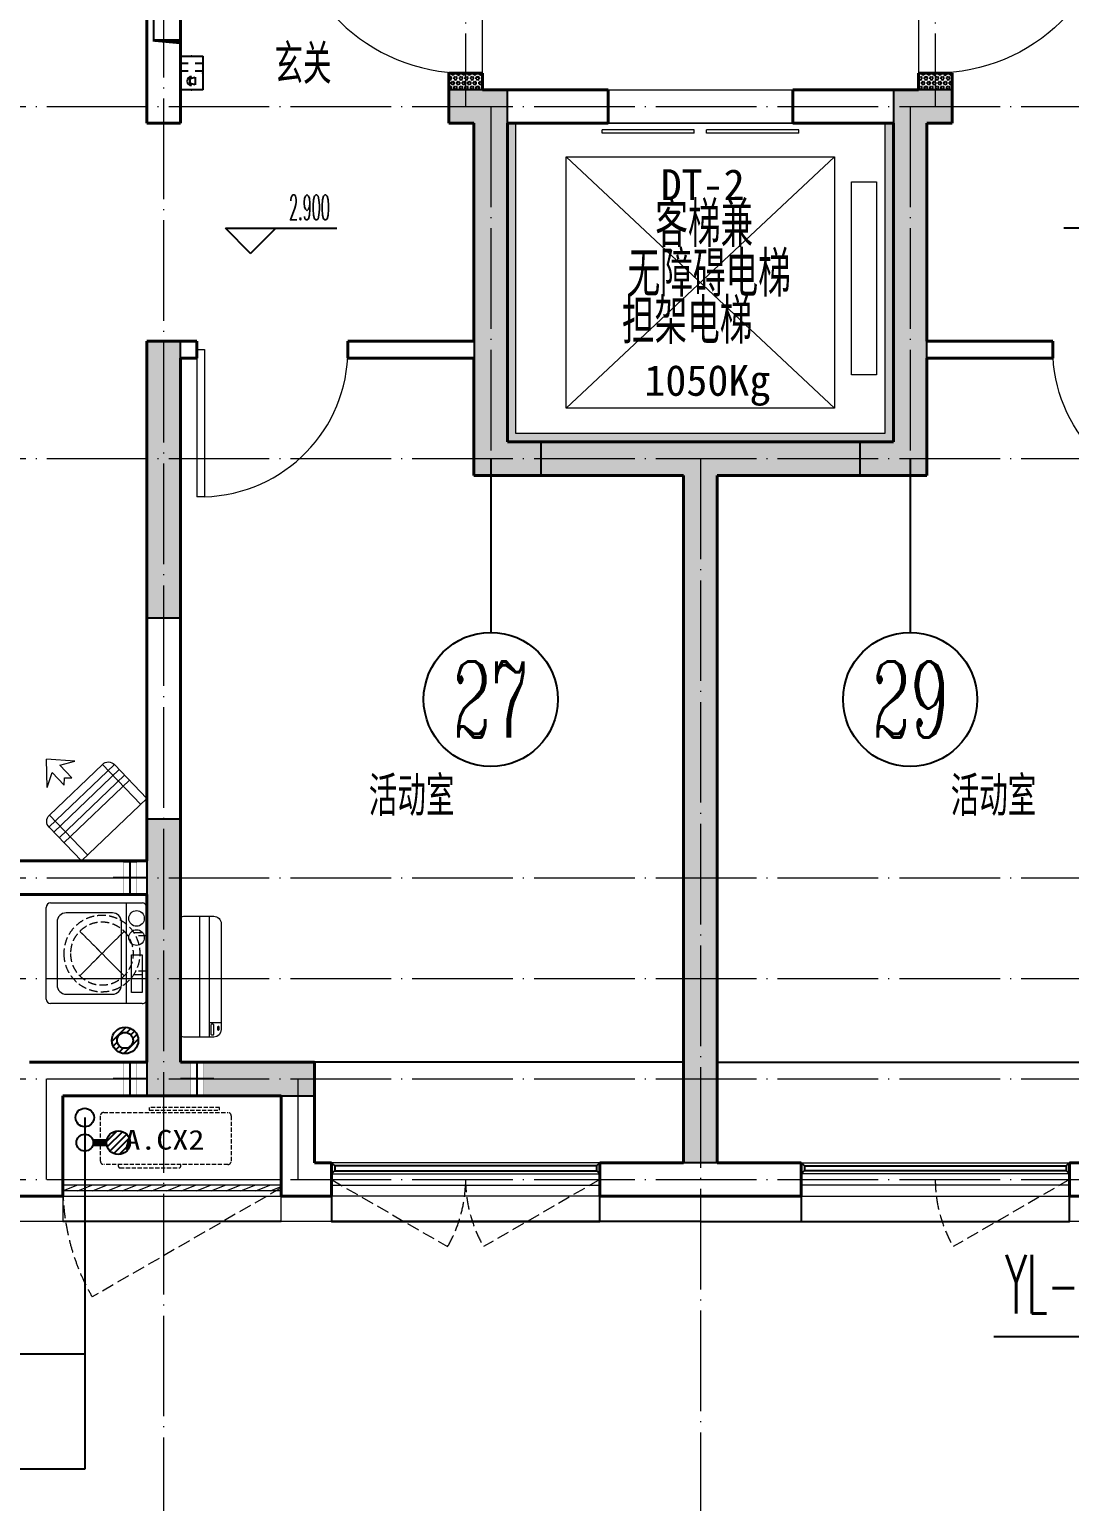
# Model space of a CAD drawing. Extents: x 27938 to 650306, y -92720 to 1524912.
# Drawn here: x 309217 to 315417, y 594028 to 602809 of the extents above; entities that cross this region are included whole.
import ezdxf
from ezdxf.enums import TextEntityAlignment as Align

# ---------------------------------------------------------------- set-up
doc = ezdxf.new("R2010")
doc.units = 0
doc.header["$LTSCALE"] = 1000
doc.header["$MEASUREMENT"] = 0
for name, pattern in [('$1$DASH', [0.35, 0.25, -0.1]), ('DASH', [0.35, 0.25, -0.1]), ('DOTE', [2.4200000000000004, 2, -0.2, 0.02, -0.2])]:
    doc.linetypes.add(name, pattern=pattern)
for name, color, linetype in [('3-栏杆1', 135, 'Continuous'), ('3.5方案汇报，与郭总、侯月琴确定户型_t8$0$2020.03.04 -1安徽标准化洋房户型(UA）_t8_t8$0$看线', 154, 'Continuous'), ('AXIS', 3, 'Continuous'), ('AXIS_TEXT', 4, 'Continuous'), ('COLUMN', 9, 'Continuous'), ('DIM_ELEV', 3, 'Continuous'), ('DIM_凝结', 3, 'Continuous'), ('DIM_污水', 3, 'Continuous'), ('DIM_雨水', 3, 'Continuous'), ('EQUIP-安防', 3, 'Continuous'), ('EQUIP_地漏', 7, 'Continuous'), ('PIPE-凝结', 150, 'N'), ('PUB_TEXT', 4, 'Continuous'), ('VPIPE-凝结', 150, 'Continuous'), ('VPIPE-污水', 2, 'W'), ('保温', 6, 'Continuous'), ('机电标识类', 1, 'Continuous'), ('看线', 251, 'Continuous')]:
    doc.layers.add(name, color=color, linetype=linetype)
for name, color, linetype, lineweight in [('3.5方案汇报，与郭总、侯月琴确定户型_t8$0$STAIR', 2, 'Continuous', 18), ('DOTE', 19, 'DOTE', 9), ('EQUIP-消防', 3, 'Continuous', 20), ('LVTRY', 1, 'Continuous', 13), ('PUB_HATCH', 8, 'Continuous', 9), ('WALL', 9, 'Continuous', 40), ('WINDOW', 8, 'Continuous', 15), ('填充', 251, 'Continuous', 5), ('平面-空调室内机', 176, 'Continuous', 9), ('平面-空调预留孔', 173, 'Continuous', 15), ('空调', 76, 'Continuous', 13), ('粉刷', 251, 'Continuous', 9)]:
    doc.layers.add(name, color=color, linetype=linetype, lineweight=lineweight)
doc.styles.add('_TCH_AXIS', font='COMPLEX', dxfattribs={"bigfont": 'GBCBIG'})
doc.styles.add('_TCH_DIM', font='SIMPLEX.shx', dxfattribs={"width": 0.6, "oblique": 10, "bigfont": 'hztxt.shx'})
doc.styles.add('_TEL_DIM', font='SIMPLEX', dxfattribs={"width": 0.8, "height": 3.5, "bigfont": 'HZTXT'})
doc.styles.add('_TWT_SERIAL', font='simplex.shx', dxfattribs={"width": 0.6, "oblique": 10, "height": 3, "bigfont": 'aadri.shx'})
doc.styles.add('COMPLEX', font='COMPLEX')
doc.styles.get("Standard").update_dxf_attribs({"font": 'gbenor.shx', "bigfont": 'gbcbig.shx'})
doc.styles.add('房间名称', font='TSSDENG', dxfattribs={"width": 0.8, "bigfont": 'HZTXT'})
doc.styles.add('黑体', font='simhei.ttf')
doc.linetypes.add('N', pattern='A,3,-0.2,["N",Standard,S=0.25,R=0,X=-0.1,Y=-0.115],-0.2', length=3.4)
doc.linetypes.add('W', pattern='A,3,-0.2,["W",Standard,S=0.25,R=0,X=-0.1,Y=-0.115],-0.2', length=3.4)
pattern_1 = [(90, (-503782.4698887531, -516048.4609178798), (-16.49778, 1.010197673501861e-15), [9.525, -19.05]), (210, (-503782.4698887531, -516048.4609178798), (8.248889999999996, -14.28749658604684), [9.525, -19.05]), (150, (-503782.4698887531, -516038.9359178797), (-8.248890000000003, -14.28749658604684), [9.525, -19.05])]
pattern_2 = [(90, (-503782.4698840767, -518598.460312426), (-16.49778, 1.010197673501861e-15), [9.525, -19.05]), (210, (-503782.4698840767, -518598.460312426), (8.248889999999996, -14.28749658604684), [9.525, -19.05]), (150, (-503782.4698840767, -518588.935312426), (-8.248890000000003, -14.28749658604684), [9.525, -19.05])]

# ---------------------------------------------------------------- blocks, each defined once
blk = doc.blocks.new('gdfgdgdgr')
at = {"layer": 'PUB_HATCH'}
for points in [[(517227.5759559574, 526513.8533125934), (516877.5759551849, 526513.8530673019), (516877.5759551849, 526313.8530673019), (517027.5759559574, 526313.8533125934), (517027.5759547681, 524213.8572179268), (517427.5759547681, 524213.8572179268), (517427.5759547681, 524413.8572179268), (517227.5759549004, 524413.8572179268)], [(519527.7723159922, 526513.8533125934), (519527.7723170492, 524413.8572179268), (519327.7723171815, 524413.8572179268), (519327.7723171815, 524213.8572179268), (519727.7723171815, 524213.8572179268), (519727.7723159922, 526313.8533125934), (519877.7723167647, 526313.8530673019), (519877.7723167647, 526513.8530673019)], [(515277.5729344877, 523363.8541015312), (515277.5729331375, 525013.8540439482), (515077.5729333012, 525013.8540440022), (515077.5729344877, 523363.8541015312)], [(516077.5759547732, 520713.853921362), (515277.5774612438, 520713.8539213585), (515277.5774624303, 522163.8538638296), (515077.5774624303, 522163.8538638296), (515077.5774612438, 520513.8539213585), (516077.5759547732, 520513.853921362)]]:
    blk.add_hatch(color=256, dxfattribs=at).paths.add_polyline_path(points)
at = {"layer": 'COLUMN', "color": 8}
for p, q in [((517227.5759559574, 526513.8533125934), (516877.5759551849, 526513.8530673019)), ((516877.5759551849, 526513.8530673019), (516877.5759551849, 526313.8530673019)), ((517227.5759549004, 524413.8572179268), (517227.5759559574, 526513.8533125934)), ((519527.7723159922, 526513.8533125934), (519527.7723170492, 524413.8572179268)), ((519877.7723167647, 526513.8530673019), (519527.7723159922, 526513.8533125934)), ((519877.7723167647, 526313.8530673019), (519877.7723167647, 526513.8530673019)), ((516877.5759551849, 526313.8530673019), (517027.5759559574, 526313.8533125934)), ((517027.5759559574, 526313.8533125934), (517027.5759547681, 524213.8572179268)), ((519727.7723171815, 524213.8572179268), (519727.7723159922, 526313.8533125934)), ((519727.7723159922, 526313.8533125934), (519877.7723167647, 526313.8530673019)), ((515277.5729331375, 525013.8540439482), (515077.5729333012, 525013.8540440022)), ((515077.5729333012, 525013.8540440022), (515077.5729344877, 523363.8541015312)), ((515277.5729344877, 523363.8541015312), (515277.5729331375, 525013.8540439482)), ((517427.5759547681, 524413.8572179268), (517227.5759549004, 524413.8572179268)), ((517427.5759547681, 524213.8572179268), (517427.5759547681, 524413.8572179268)), ((519527.7723170492, 524413.8572179268), (519327.7723171815, 524413.8572179268)), ((519327.7723171815, 524413.8572179268), (519327.7723171815, 524213.8572179268)), ((517027.5759547681, 524213.8572179268), (517427.5759547681, 524213.8572179268)), ((519327.7723171815, 524213.8572179268), (519727.7723171815, 524213.8572179268)), ((515077.5729344877, 523363.8541015312), (515277.5729344877, 523363.8541015312)), ((515277.5774624303, 522163.8538638296), (515077.5774624303, 522163.8538638296)), ((515077.5774624303, 522163.8538638296), (515077.5774612438, 520513.8539213585)), ((515277.5774612438, 520713.8539213585), (515277.5774624303, 522163.8538638296)), ((516077.5759547732, 520713.853921362), (515277.5774612438, 520713.8539213585)), ((516077.5759547732, 520513.853921362), (516077.5759547732, 520713.853921362)), ((515077.5774612438, 520513.8539213585), (516077.5759547732, 520513.853921362))]:
    blk.add_line(p, q, dxfattribs=at)
blk = doc.blocks.new('RECTANG')
at = {"color": 0}
for p, q in [((1.00000000000004, 1.00000000000004), (0, 1.00000000000004)), ((0, 1.00000000000004), (0, 0)), ((1.00000000000004, 0), (1.00000000000004, 1.00000000000004)), ((0, 0), (1.00000000000004, 0))]:
    blk.add_line(p, q, dxfattribs=at)
blk = doc.blocks.new('洗衣机')
at = {"layer": 'LVTRY', "color": 0}
for p, q in [((3790993.746954995, 243444.5237557961), (3790993.746954995, 242899.1124234381)), ((3791567.361739737, 243472.1311109139), (3791020.978428917, 243472.1311109139)), ((3791116.547650196, 243472.1311109139), (3791116.547650196, 242871.5050683203)), ((3791198.977629842, 243412.6941587822), (3791474.884451542, 243412.6941587822)), ((3791594.59321366, 242899.1124234381), (3791594.59321366, 243444.5237557961)), ((3791145.054954439, 242982.4807401235), (3791145.054954439, 243358.0271784722)), ((3791528.807126945, 243358.0271784722), (3791528.807126945, 242982.4807401235)), ((3791020.978428917, 242871.5050683203), (3791567.361739737, 242871.5050683203)), ((3791474.884451542, 242927.8137598135), (3791198.977629842, 242927.8137598135))]:
    blk.add_line(p, q, dxfattribs=at)
at = {"layer": 'LVTRY', "color": 0, "extrusion": (0, 0, -1)}
for centre, major_axis, ratio, start_param, end_param in [((3791020.978428917, 243444.5237557961), (-1.908531711022078e-08, 27.60735511779785), 0.9863847444471043, -1.570796326112996, 7.008549296472211e-10), ((3791055.147302595, 243379.8474220779), (-1.532403957494624e-08, 46.92390957762836), 0.9863847444493448, 3.141592653920872, 9.424777961100459), ((3791198.977629842, 243358.0271784722), (4.764609934498854e-09, 54.66698031005217), 0.9863847444472746, 4.712388980298719, 6.283185307091227), ((3791474.884451542, 243358.0271784722), (-4.76474120185596e-09, 54.66698031005217), 0.9863847444472746, 8.836242848531128e-11, 1.57079632688087), ((3791567.361739737, 243444.5237557961), (-5.264563262736361e-09, 27.60735511779785), 0.9863847444471043, 1.933262439024475e-10, 1.570796326982994), ((3791055.147302595, 243265.6659087724), (-1.532403957494624e-08, 46.92390957762836), 0.9863847444493448, 3.141592653920872, 9.424777961100459), ((3791198.977629842, 242982.4807401235), (-6.265914279833452e-09, 54.66698031005218), 0.9863847444472746, 3.141592653705994, 4.712388980497749), ((3791474.884451542, 242982.4807401235), (6.265651745155644e-09, 54.66698031005217), 0.986384744447275, 1.570796326681842, 3.141592653473596), ((3791020.978428917, 242899.1124234381), (1.908525212675288e-08, 27.60735511779785), 0.9863847444471043, 3.14159265288894, 4.712388979702792), ((3791567.361739737, 242899.1124234381), (5.264433297526799e-09, 27.60735511779784), 0.9863847444471044, 1.570796326606803, 3.141592653396471)]:
    blk.add_ellipse(centre, major_axis=major_axis, ratio=ratio, start_param=start_param, end_param=end_param, dxfattribs=at)
at = {"layer": 'LVTRY', "color": 8, "xscale": 63.25620569481588, "yscale": 224.5369532744355, "zscale": 64.12934308941763, "rotation": 180}
blk.add_blockref('RECTANG', (3791085.200501846, 243162.4333077016), dxfattribs=at)
blk = doc.blocks.new('dnfhfn')
at = {"color": 0, "linetype": '$1$DASH', "ltscale": 0.2}
for p, q in [((101.8984962723892, 495.000031470118, -2.359636360997379e-09), (121.8984962723892, 495.000031470118, -2.359636360997379e-09)), ((101.8984962723892, 417.1853479389541, -2.359636360997379e-09), (101.8984962723892, 495.000031470118, -2.359636360997379e-09)), ((121.8984962723892, 495.000031470118, -2.359636360997379e-09), (121.8984962723892, 429.0058331504954, -2.359636360997379e-09)), ((353.1017998967993, 495.000031470118, -2.359636360997379e-09), (333.1017998967993, 495.000031470118, -2.359636360997379e-09)), ((333.1017998967993, 495.000031470118, -2.359636360997379e-09), (333.1017998967993, 429.0058331504954, -2.359636360997379e-09)), ((353.1017998967993, 417.1853479389541, -2.359636360997379e-09), (353.1017998967993, 495.000031470118, -2.359636360997379e-09))]:
    blk.add_line(p, q, dxfattribs=at)
at = {"color": 0, "linetype": '$1$DASH', "ltscale": 0.2, "elevation": -2.359636360997379e-09}
for points in [[(94.91774319857359, 360.0825529289432), (94.91774319857359, 360.0825529289432), (360.0827860850841, 94.91750992601737), (360.0827860850841, 94.91750992601737)], [(360.0827861726284, 360.0825529010035), (94.91774310916662, 94.91750995395705), (94.91774310916662, 94.91750995395705), (360.0827861726284, 360.0825529010035)]]:
    blk.add_lwpolyline(points, close=True, dxfattribs=at)
at = {"color": 0, "linetype": '$1$DASH', "ltscale": 0.2}
for radius in [227.5000000426377, 187.5000000426377]:
    blk.add_circle((227.5002646408975, 227.5000314274803, -2.359636360997379e-09), radius, dxfattribs=at)
blk = doc.blocks.new('ferre')
at = {"layer": '平面-空调预留孔', "color": 0, "linetype": 'DASH', "ltscale": 0.1}
for p, q in [((93392.71730405767, 115403.4805673846), (93392.71730405767, 115393.4805673846)), ((93402.71730405767, 115383.4805673846), (93755.55297231418, 115383.4805673846)), ((93765.55297231418, 115393.4805673846), (93765.55297231418, 115403.4805673846))]:
    blk.add_line(p, q, dxfattribs=at)
blk.add_lwpolyline([(93996.6522452461, 115742.5898858035), (93576.83409988158, 115742.5898858035), (93576.83409988158, 115727.4758301467), (93996.6522452461, 115727.4758301467)], close=True, dxfattribs=at)
blk.add_lwpolyline([(94045.86423898651, 115403.4805673849), (93305.86423898651, 115403.4805673846, -0.414213562373517), (93285.86423898651, 115423.4805673846), (93285.86423898698, 115693.4805673846, -0.414213562372746), (93305.86423898698, 115713.4805673846), (94045.86423898605, 115713.4805673846, -0.4142135623727947), (94065.86423898605, 115693.4805673846), (94065.86423898651, 115423.4805673851, -0.4142135623733224)], format="xyb", close=True, dxfattribs=at)
for centre, start, end in [((93402.71730405767, 115393.4805673846), 180, 270), ((93755.55297231418, 115393.4805673846), 270, 0)]:
    blk.add_arc(centre, 10, start, end, dxfattribs=at)
at = {"layer": '平面-空调预留孔', "color": 0, "linetype": 'DASH', "ltscale": 0.1, "style": '黑体', "width": 1.2}
blk.add_text('A.CX2', height=117.045, dxfattribs=at).set_placement((93428.26006472872, 115492.1053570627))
blk = doc.blocks.new('fergve')
at = {"layer": '平面-空调预留孔', "color": 8, "linetype": 'DASH', "ltscale": 0.1}
blk.add_blockref('ferre', (25670.00000000033, -60415.83149240454), dxfattribs=at)
blk = doc.blocks.new('dasdasf1sa2f31as32f')
at = {"color": 0}
for p, q in [((-116.0333029678441, 585.5764855154375), (43.31421442719875, 640.474787555806)), ((82.68419507401995, 476.5984332799144), (43.31421442719875, 640.474787555806)), ((-22.77745136787416, 585.5073602304651), (-116.0333029678441, 585.5764855154375)), ((-22.77745136787416, 585.5073602304651), (-73.37246493535349, 493.2492008739632)), ((32.42647185805254, 555.0730752506729), (-18.10105440387269, 462.9379765309382)), ((82.68419507401995, 476.5984332799144), (32.42647185805254, 555.0730752506729)), ((-473.4737950866693, 259.6563084750783), (-339.4594785901136, 504.0265200089943)), ((-269.8119794043596, 524.3392218776735), (-427.6640969782602, 236.5016507070477)), ((114.6759563127998, 208.4019676803059), (-359.0953820513678, 468.2211672088001)), ((134.6253530689864, 245.484414406435), (-338.8351731522707, 505.1322360634172)), ((-269.8119794043596, 524.3392218776735), (113.7016146283713, 314.0177107195245)), ((-31.30690161697567, 504.4059078391083), (-73.37246493535349, 493.2492008739632)), ((-18.10105440387269, 462.9379765309382), (-31.30690161697567, 504.4059078391083)), ((72.34237424354069, 131.9136772763986), (-401.1422099253978, 391.5503122554119)), ((92.58920825674431, 168.8330396253091), (-380.8957810040447, 428.4689359338913)), ((113.7016146283713, 314.0177107195245), (-44.1505029455293, 26.18013954889921)), ((0, 0), (-473.4737950866693, 259.6563084750783)), ((134.0143164967885, 244.3702115339634), (0, 0))]:
    blk.add_line(p, q, dxfattribs=at)
for centre, radius, start, end in [((-294.4793780628825, 479.3591213504569), 51.30000000018548, 61.25933126190097, 151.2593312616622), ((89.03421596984845, 269.0376101925353), 51.29999999996637, 331.2593312598987, 61.25933126186338)]:
    blk.add_arc(centre, radius, start, end, dxfattribs=at)
blk = doc.blocks.new('dongkong')
at = {"color": 0}
blk.add_wipeout([(-603756.0415179721, 210770.96306340612), (-603756.0415180603, 210570.80961624245), (-603836.0415181214, 210570.80961593534), (-603836.0415181519, 210770.96306307407)], dxfattribs=at)
at = {"layer": '机电标识类', "color": 0, "linetype": 'DASH', "ltscale": 400}
for p, q in [((-603796.0415180789, 210770.9630630909), (-603796.0415180789, 210570.8096162414)), ((-603896.0415180789, 210670.6929921169), (-603696.0415180789, 210670.6929921169))]:
    blk.add_line(p, q, dxfattribs=at)
at = {"layer": '空调', "color": 0, "linetype": 'DASH', "const_width": 2}
blk.add_lwpolyline([(-603756.0415180789, 210770.9630630909), (-603756.0415180789, 210570.8096162414), (-603836.0415180789, 210570.8096162414), (-603836.0415180789, 210770.9630630909)], close=True, dxfattribs=at)
blk = doc.blocks.new('A$C001338C2')
at = {"color": 0}
for p, q in [((-1.49359439092e-05, 248.6000576173246), (-2.84423585981e-05, 22.0000576172315)), ((844.9999883423079, 303.6000072514144), (54.99998834231155, 303.6000543390692)), ((109.0525457565491, 214.7673082745569), (109.0525510513944, 303.6000511174025)), ((899.9999715576414, 22.00000397306576), (899.9999850640525, 248.6000039731589)), ((21.99997024633922, 5.63059293199e-05), (877.9999702463392, 5.2843679441e-06))]:
    blk.add_line(p, q, dxfattribs=at)
at = {"color": 0, "lineweight": 5}
for p, q in [((899.9999830474662, 214.7672611304297), (-1.69525337697e-05, 214.7673147745954)), ((899.9999787804518, 143.1781611304468), (-2.12195482163e-05, 143.1782147746126))]:
    blk.add_line(p, q, dxfattribs=at)
at = {"color": 0}
for points in [[(89.24090579471158, 226.3562818807586), (22.19125331861505, 226.3562858772129, -0.414213562372504), (16.6912536464406, 231.8562862050385), (16.69125431894281, 243.1390318179401, -0.414213562373095), (22.19125464676836, 248.6390314901146), (89.24090712286488, 248.6390274936603, -0.414213562373095), (94.74090679503934, 243.1390271658347), (94.74090612253713, 231.8562815529331, -0.414213562373095)], [(73.08482630450817, 275.0144977724194), (56.77886350143308, 275.0144987443309, -0.414213562373095), (51.27886382925863, 280.5144990721565), (51.27886400034913, 283.3844664433818, -0.414213562373095), (56.77886432817468, 288.8844661155563), (73.08482713124977, 288.8844651436448, -0.4142135623732024), (78.58482680342422, 283.3844648158192), (78.58482663233372, 280.5144974445939, -0.414213562373095)]]:
    blk.add_lwpolyline(points, format="xyb", close=True, dxfattribs=at)
for centre, radius, start, end in [((54.99998506405609, 248.6000543390692), 55.0000000000001, 89.99999658490542, 179.9999965849054), ((844.9999850640525, 248.6000072514144), 55.0000000000001, 359.9999965849054, 89.99999658490542), ((21.9999715576414, 22.00005630592932), 22.00000000000004, 179.9999965849054, 269.9999965849054), ((877.9999715576414, 22.00000528436794), 22.00000000000004, 269.9999965849054, 359.9999965849054)]:
    blk.add_arc(centre, radius, start, end, dxfattribs=at)
blk = doc.blocks.new('A$C263B1184')
at = {"layer": '保温', "linetype": 'Continuous', "ltscale": 10}
h = blk.add_hatch(dxfattribs=at)
h.set_pattern_fill('HEX', color=251, scale=10, angle=90, style=0)
h.set_pattern_definition(pattern_2)
h.paths.add_polyline_path([(-1200.00000617106, 6399.999117761559), (-1199.901089959487, 6499.999895559682), (-1399.901073650282, 6500.000092204486), (-1399.999989861855, 6399.999314406363)])
h = blk.add_hatch(dxfattribs=at)
h.set_pattern_fill('HEX', color=251, scale=10, angle=90, style=0)
h.set_pattern_definition(pattern_2)
h.paths.add_polyline_path([(1400.000006176066, 6399.999117761559), (1399.901089964493, 6499.999895559682), (1599.901073655288, 6500.000092204486), (1599.999989866861, 6399.999314406363)])
h = blk.add_hatch(dxfattribs=at)
h.set_pattern_fill('HEX', color=251, scale=10, angle=90, style=0)
h.set_pattern_definition(pattern_1)
h.paths.add_polyline_path([(1050.098201912653, 4099.99990215787), (1050.098160506343, 4299.999899148068), (-849.9992586476728, 4300.000095792988), (-849.9992172413622, 4100.000098802673)])
h = blk.add_hatch(dxfattribs=at)
h.set_pattern_fill('HEX', color=251, scale=10, angle=90, style=0)
h.set_pattern_definition(pattern_1)
h.paths.add_polyline_path([(0.0989619892789051, 5.238689482212067e-10), (200.0989456800162, 5.238689482212067e-10), (200.0989061862347, 4099.999899148243), (0.09892249543918297, 4100.000095793162)])
at = {"layer": '保温', "color": 251, "linetype": 'ByBlock', "ltscale": 10}
blk.add_line((0, 0), (200.0000000021537, -1.268927007913589e-08), dxfattribs=at)
blk = doc.blocks.new('GDGDGRDGDGDR')
at = {"layer": 'DOTE', "linetype": 'DOTE', "ltscale": 0.3}
for p, q in [((311816.5787044539, 612948.8100463543), (311816.5787044542, 602348.8100386304)), ((314616.5787004925, 612948.8100463543), (314616.5787004922, 602348.8100386304)), ((310016.578702473, 603848.8100384269), (310016.5787024732, 593948.8100386302)), ((270116.5787024704, 602348.8100386304), (328916.5787024746, 602348.8100386304)), ((311966.5787044544, 602348.8100386304), (311966.5787044544, 600248.8100385836)), ((314466.578700492, 602348.8100386304), (314466.578700492, 600248.8100385836)), ((270116.5787024704, 600248.8100385834), (328916.5787024746, 600248.8100385834)), ((313216.578702473, 600248.8100385831), (313216.5787024732, 593948.8100386302)), ((270116.5787024704, 597748.8100386304), (328916.5787024746, 597748.8100386304)), ((270116.5787024704, 597148.8100386304), (328916.5787024746, 597148.8100386304)), ((270116.5787024704, 596548.8100386304), (328916.5787024746, 596548.8100386304)), ((309316.5787014302, 596548.8100368783), (309316.5787016997, 595948.8100368781)), ((310816.5787014399, 596548.8100374909), (310816.5787017094, 595948.8100374907)), ((270116.5787024704, 595948.8100386302), (328916.5787024746, 595948.8100386302))]:
    blk.add_line(p, q, dxfattribs=at)
blk = doc.blocks.new('$equip$00002628')
at = {"color": 0, "linetype": 'Continuous'}
for p, q in [((-0.624999999998181, 0.4150000000045111), (0.625000000001819, 0.4150000000045111)), ((-0.624999999998181, -0.4150000000045111), (-0.624999999998181, 0.4150000000045111)), ((-0.4717313354612998, 0.009603462141967611), (-0.4090194958534994, 0.009603462141967611)), ((-0.4457289298279647, -0.1375965378647379), (-0.3945289298262651, 0.05760346212991863)), ((-0.3945289298262651, 0.05760346212991863), (-0.3945289298262651, 0.05760346212991863)), ((-0.3945289298262651, 0.05760346212991863), (-0.2057289298081741, 0.05760346212991863)), ((-0.2057289298081741, 0.05760346212991863), (-0.1545289298064745, -0.1375965378647379)), ((-0.1912383637663879, 0.009603462141967611), (-0.1285265242022433, 0.009603462141967611)), ((0.07074779736467462, 0.1292446097322681), (0.07074779736467462, 0.4150000000045111)), ((0.3500291924156045, 0.1292446097322681), (0.3500291924156045, 0.4150000000045111)), ((0.625000000001819, 0.4150000000045111), (0.625000000001819, -0.4150000000045111)), ((0.625000000001819, -0.4150000000045111), (-0.624999999998181, -0.4150000000045111)), ((-0.1545289298064745, -0.1375965378647379), (-0.4457289298279647, -0.1375965378647379)), ((0.07074779736467462, -0.4150000000045111), (0.07074779736467462, -0.1292446097468201)), ((0.3500291924156045, -0.4150000000045111), (0.3500291924156045, -0.1292446097468201))]:
    blk.add_line(p, q, dxfattribs=at)
at = {"color": 0, "const_width": 0.05}
blk.add_lwpolyline([(-0.624999999998181, 0.4150000000045111), (0.625000000001819, 0.4150000000045111), (0.625000000001819, -0.4150000000045111), (-0.624999999998181, -0.4150000000045111), (-0.624999999998181, 0.4150000000045111), (0.625000000001819, 0.4150000000045111)], dxfattribs=at)
at = {"color": 0, "linetype": 'Continuous'}
blk.add_arc((-0.3001289298244956, -0.01143547351603047), 0.1728873113639825, 6.989740462788838, 173.0102595372112, dxfattribs=at)
at = {"color": 0}
for p in [(-0.624999999998181, 0), (1.818989403545856e-12, 0.4150000000045111), (1.818989403545856e-12, -0.4150000000045111), (0.625000000001819, -3.637978807091713e-12)]:
    blk.add_point(p, dxfattribs=at)
at = {"color": 0, "style": '_TEL_DIM', "flags": 1}
blk.add_attdef('A', text='', height=2.5e-05, dxfattribs=at).set_placement((1.818989403545856e-12, 0), align=Align.MIDDLE_CENTER)
blk = doc.blocks.new('GDGRDGDRGDFD')
at = {"layer": 'EQUIP-消防', "color": 0, "const_width": 12.82051282052028}
blk.add_lwpolyline([(136866.5605577994, 335507.811971089), (136366.5605577994, 335507.8119710906), (136366.5605577991, 335347.8119710904), (136866.5605577991, 335347.8119710888)], close=True, dxfattribs=at)
at = {"layer": 'PUB_TEXT', "color": 0, "style": '房间名称', "width": 0.8}
blk.add_text('qD', height=90, dxfattribs=at).set_placement((136565.0499633249, 335395.5346836653))
blk = doc.blocks.new('HFHFHTFCD')
at = {"color": 8, "rotation": 90}
blk.add_blockref('GDGRDGDRGDFD', (645464.3927424778, 234757.1646164444), dxfattribs=at)
at = {"layer": 'EQUIP-安防', "color": 8, "xscale": 160, "yscale": 160, "zscale": 160, "rotation": 90}
blk.add_blockref('$equip$00002628', (310182.9797369316, 370923.7251742432), dxfattribs=at)
blk = doc.blocks.new('$DORLIB2D$00000127')
at = {"color": 0}
for points in [[(-0.5333333333328483, 0.7948983154366971), (-0.5333333333328483, 0.690405644187237)], [(-0.03333333333284827, 0.7948983154366971), (-0.5333333333328483, 0.7948983154366971)], [(-0.03333333333284827, 0.7948983154366971), (-0.03333333333284827, 0.690405644187237)], [(0.5333333333328483, 0.7948983154366971), (0.03333333333284827, 0.7948983154366971)], [(0.03333333333284827, 0.7948983154366971), (0.03333333333284827, 0.690405644187237)], [(0.5333333333328483, 0.7948983154366971), (0.5333333333328483, 0.690405644187237)], [(-0.03333333333284827, 0.690405644187237), (-0.5333333333328483, 0.690405644187237)], [(0.5333333333328483, 0.690405644187237), (0.03333333333284827, 0.690405644187237)], [(0.5, 0.4999999999999858), (-0.5, 0.4999999999999858)]]:
    blk.add_lwpolyline(points, dxfattribs=at)
blk = doc.blocks.new('$WINLIB2D$00000001')
at = {"color": 0}
for points in [[(-0.4999999999999964, 0.5000000000000142), (-0.4999999999999964, -0.4999999999999858)], [(-0.4999999999999964, 0.5000000000000142), (0.5000000000000036, 0.5000000000000142)], [(0.5000000000000036, -0.4999999999999858), (0.5000000000000036, 0.5000000000000142)], [(0.5000000000000036, 0.1666666666666714), (-0.4999999999999964, 0.1666666666666714)], [(0.5000000000000036, -0.1666666666666572), (-0.4999999999999964, -0.1666666666666572)], [(-0.4999999999999964, -0.4999999999999858), (0.5000000000000036, -0.4999999999999858)]]:
    blk.add_lwpolyline(points, dxfattribs=at)
blk = doc.blocks.new('$DorLib2D$00000001')
for p, q in [((0.45, 0.9750000000000001), (0.5000000000000002, 0.9750000000000001)), ((0.45, 0), (0.45, 0.9750000000000001)), ((0.5, 0), (0.5, 0.9750000000000001)), ((0.5, 0), (0.45, 0))]:
    blk.add_line(p, q)
at = {"lineweight": 13}
blk.add_arc((0.475, 0), 0.975, 91.4692835813538, 180, dxfattribs=at)
blk = doc.blocks.new('$WINLIB2D$00000039')
at = {"color": 0}
for points in [[(-0.4999999999983409, 0.5000000000445652), (-0.4999999999999964, -0.4999999999999716)], [(0.5000000000016591, 0.4999999999536158), (-0.4999999999983409, 0.5000000000445652)], [(0.4999999999983338, -0.5000000000463842), (0.4999999999999609, 0.4999999999999432)], [(-0.499999999999428, 0.1666666667124446), (0.500000000000572, 0.1666666666205998)], [(-0.3838834764901549, -0.166666666632409), (-0.4479860405916831, 0.1666666667079113)], [(-0.3158924398378069, -0.166666666637866), (-0.3799950039392748, 0.1666666667006353)], [(-0.2479014031851996, -0.166666666645142), (-0.3120039672867243, 0.1666666666951784)], [(-0.1799103665328481, -0.1666666666505989), (-0.2440129306343159, 0.1666666666887977)], [(-0.1119193298802692, -0.1666666666569512), (-0.1760218939817904, 0.1666666666824455)], [(-0.04392829322788927, -0.1666666666633319), (-0.1080308573293216, 0.1666666666760648)], [(0.02406274342471804, -0.1666666666696841), (-0.04003982067680312, 0.1666666666697125)], [(0.09205378007703402, -0.1666666666751411), (0.02795121597557682, 0.1666666666642556)], [(0.1600448167296129, -0.1666666666815217), (0.0959422526280953, 0.1666666666578749)], [(0.2280358533819644, -0.166666666687874), (0.163933289280525, 0.1666666666505989)], [(0.2960268900345753, -0.1666666666942547), (0.231924325933047, 0.1666666666460657)], [(0.3640179266869801, -0.1666666667006069), (0.2999153625854838, 0.166666666639685)], [(0.4320089633395341, -0.1666666667060639), (0.3679063992380058, 0.166666666632409)], [(0.4999999999916831, -0.1666666667115209), (0.4358974358904746, 0.1666666666260568)], [(-0.4518745131427302, -0.1666666666260284), (-0.5000000000072298, 0.08358586507802102)], [(-0.500000000000572, -0.1666666666214951), (0.499999999999428, -0.1666666667124446)], [(0.4999999999983338, -0.5000000000463842), (-0.5000000000016662, -0.4999999999554348)]]:
    blk.add_lwpolyline(points, dxfattribs=at)
blk = doc.blocks.new('_AXISO')
blk.add_circle((0, 0), 0.5)
at = {"layer": 'AXIS_TEXT', "style": 'COMPLEX', "width": 1.041666666666667}
blk.add_attdef('A', text='', height=0.56, dxfattribs=at).set_placement((-0.25, -0.28), (0.25, -0.28), align=Align.FIT)
blk = doc.blocks.new('$TwtSys$00000141')
for p, q in [((-141.2940945534228, 11.5081675418387), (-15.12463543624108, 137.6776266590259)), ((-141.2940945534228, 11.5081675418387), (-15.12463543624108, 137.6776266590259)), ((-130.8287533366456, -52.58172021128667), (52.58172021128667, 130.8287533366511)), ((-130.8287533366456, -52.58172021128667), (52.58172021128667, 130.8287533366511)), ((-99.70205614729821, -99.70205614730912), (99.70205614729821, 99.70205614729821)), ((-99.70205614729821, -99.70205614730367), (99.70205614729821, 99.70205614729821)), ((-48.53417053355224, -130.5918998453235), (131.3741195312687, 49.31639021949741)), ((-48.53417053355224, -130.5918998453235), (131.3741195312687, 49.31639021950286)), ((17.14666153208782, -138.38927842878), (138.3892210518698, -17.146718909009)), ((17.14666153208782, -138.38927842878), (138.3892210518698, -17.146718909009))]:
    blk.add_line(p, q)
blk.add_circle((0, 0), 141)
blk.add_circle((0, 0), 141)
blk = doc.blocks.new('$TwtSys$00000543')
for p, q in [((-140.4178742026088, -12.79924233433667), (12.79924233408019, 140.4178742028653)), ((-12.79924233408019, -140.4178742028653), (140.4178742031218, 12.79924233433667)), ((18.69843284787567, 82.50774878188349), (62.55481905883789, 126.3641349931022)), ((59.82123368834073, 59.82123368834073), (99.70205614757651, 99.70205614732004)), ((82.50774878213997, 18.69843284761919), (126.3641349931022, 62.55481905883789)), ((-126.3641349931022, -62.55481905883789), (-82.50774878213997, -18.69843284761919)), ((-99.70205614962833, -99.70205614962833), (-59.82123368834073, -59.82123368834073)), ((-62.55481905883789, -126.3641349931022), (-18.69843284736271, -82.50774878188349))]:
    blk.add_line(p, q)
for radius in [141, 84.6]:
    blk.add_circle((0, 0), radius)

msp = doc.modelspace()

# ---------------------------------------------------------------- hatches: boundary and pattern name
at = {"layer": '填充'}
h = msp.add_hatch(dxfattribs=at)
h.set_pattern_fill('隔热材料02', color=8, scale=100, style=0)
h.set_pattern_definition([(0, (-888391.6240727637, -8389.817468604771), (0, 50), []), (0, (-888391.6240727637, -8373.150968604721), (0, 50), []), (270, (-888347.8825727637, -8364.519718604744), (50, -9.184850993605149e-15), [5.01775, -44.98225]), (270, (-888385.3413227637, -8364.519718604744), (50, -9.184850993605149e-15), [5.01775, -44.98225]), (90, (-888359.8295727636, -8398.448718604748), (-50, 3.061616997868383e-15), [5.01775, -44.98225]), (90, (-888373.3945727638, -8398.448718604748), (-50, 3.061616997868383e-15), [5.01775, -44.98225]), (180, (-888341.5998227637, -8406.484218604746), (-6.123233995736766e-15, -50), [50.02425, 0.02425]), (135, (-888355.5570727637, -8403.975468604709), (2.775557561562891e-15, 49.99987405109137), [4.268000000000001, -66.44274999999999]), (116.56505, (-888308.5750727636, -8400.957468604785), (0.0001128305918363104, 49.99993342107836), [2.804999999999997, -108.9984999999999]), (116.56505, (-888358.5750727636, -8400.957468604785), (0.0001128305918363104, 49.99993342107836), [2.804999999999997, -108.9984999999999]), (153.43495, (-888300.5395727636, -8406.484218604746), (-0.0001128305918057793, 49.99993342107837), [5.609999999999999, -106.1935]), (153.43495, (-888350.5395727636, -8406.484218604746), (-0.0001128305918057793, 49.99993342107837), [5.609999999999999, -106.1935]), (63.43495000000001, (-888309.8295727636, -8393.430968604749), (-0.0001128305918307593, 49.99993342107837), [26.714, -85.0895]), (63.43495000000001, (-888359.8295727636, -8393.430968604749), (-0.0001128305918307593, 49.99993342107837), [26.714, -85.0895]), (116.56505, (-888297.8825727637, -8364.519718604744), (0.0001128305918363104, 49.99993342107836), [2.804999999999997, -108.9984999999999]), (116.56505, (-888347.8825727637, -8364.519718604744), (0.0001128305918363104, 49.99993342107836), [2.804999999999997, -108.9984999999999]), (135, (-888349.1370727638, -8362.010968604707), (2.775557561562891e-15, 49.99987405109137), [4.268000000000001, -66.44274999999999]), (153.43495, (-888302.1550727637, -8358.992968604784), (-0.0001128305918057793, 49.99993342107837), [5.609999999999999, -106.1935]), (153.43495, (-888352.1550727637, -8358.992968604784), (-0.0001128305918057793, 49.99993342107837), [5.609999999999999, -106.1935]), (45, (-888384.0868227637, -8362.010968604707), (0, 49.99987405109137), [4.268000000000001, -66.44274999999999]), (63.43495000000001, (-888335.3413227637, -8364.519718604744), (-0.0001128305918307593, 49.99993342107837), [2.805, -108.9985]), (63.43495000000001, (-888385.3413227637, -8364.519718604744), (-0.0001128305918307593, 49.99993342107837), [2.805, -108.9985]), (26.56505, (-888331.0690727638, -8358.992968604784), (0.0001128305918307593, 49.99993342107837), [5.609999999999999, -106.1935]), (26.56505, (-888381.0690727638, -8358.992968604784), (0.0001128305918307593, 49.99993342107837), [5.609999999999999, -106.1935]), (116.56505, (-888323.3945727638, -8393.430968604749), (0.0001128305918363104, 49.99993342107836), [26.71399999999998, -85.08949999999992]), (116.56505, (-888373.3945727638, -8393.430968604749), (0.0001128305918363104, 49.99993342107836), [26.71399999999998, -85.08949999999992]), (45, (-888377.6668227637, -8403.975468604709), (0, 49.99987405109137), [4.268000000000001, -66.44274999999999]), (63.43495000000001, (-888324.6488227638, -8400.957468604785), (-0.0001128305918307593, 49.99993342107837), [2.805, -108.9985]), (63.43495000000001, (-888374.6488227638, -8400.957468604785), (-0.0001128305918307593, 49.99993342107837), [2.805, -108.9985]), (26.56505, (-888332.6845727636, -8406.484218604746), (0.0001128305918307593, 49.99993342107837), [5.609999999999999, -106.1935]), (26.56505, (-888382.6845727636, -8406.484218604746), (0.0001128305918307593, 49.99993342107837), [5.609999999999999, -106.1935])])
h.paths.add_polyline_path([(312116.773256097, 602248.8133351109), (312066.773256097, 602248.8133351093), (312066.7732561651, 600348.8133350891), (314366.7732561749, 600348.8133351073), (314366.7732562011, 602248.8133351107), (314316.773256201, 602248.8133351099), (314316.7732561756, 600398.8133351044), (312116.7732561635, 600398.8133350896)])

# ---------------------------------------------------------------- linework, layer by layer
at = {"color": 8, "const_width": 8}
for points in [[(309116.5787024754, 595848.8100385563), (309116.5787024754, 595698.8100385563), (309416.5787024847, 595698.8100385563), (309416.5787024811, 595848.8100385491)], [(310716.5776635603, 595848.8100385339), (310716.5776635603, 595698.8100385339), (311016.5776635697, 595698.810038534), (311016.577663566, 595848.8100385268)], [(315716.5797413861, 595848.8100385339), (315716.5797413861, 595698.8100385339), (315416.5797413767, 595698.810038534), (315416.5797413804, 595848.8100385268)]]:
    msp.add_lwpolyline(points, dxfattribs=at)
at = {"layer": '3-栏杆1', "color": 8}
for p, q in [((311036.8462939796, 596031.0224603346), (311016.5776635826, 596048.8100386491)), ((311016.5776635826, 596048.8100386491), (311036.8462937994, 596031.0224604929)), ((311036.8462937994, 596031.0224604929), (311036.8462937966, 596001.7401806345)), ((312596.3090193861, 596030.9563707262), (311036.8462937995, 596031.000862651)), ((312596.3090192059, 596031.0224480438), (312616.577649603, 596048.8100263583)), ((312616.577649603, 596048.8100263583), (312596.3090193861, 596031.0224482021)), ((312596.3090193861, 596031.0224482021), (312596.3090193889, 596001.7401683438)), ((313836.8483857408, 596031.0224480437), (313816.5797553438, 596048.8100263582)), ((313816.5797553438, 596048.8100263582), (313836.8483855606, 596031.022448202)), ((313836.8483855606, 596031.022448202), (313836.8483855578, 596001.7401683436)), ((313836.8483855606, 596030.956370726), (315396.3111111472, 596031.0008626503)), ((315396.3111109671, 596031.022460334), (315416.5797413642, 596048.8100386485)), ((315416.5797413642, 596048.8100386485), (315396.3111111473, 596031.0224604923)), ((315396.3111111473, 596031.0224604923), (315396.3111111501, 596001.740180634)), ((311016.5776871325, 595981.8933055989), (311036.8462937966, 596001.7401806345)), ((311036.8462937967, 596001.7185925966), (312596.3090193889, 596001.6741205363)), ((312596.3090193889, 596001.7401683438), (312616.5776260531, 595981.8932933081)), ((312616.5776260531, 595981.8932933081), (312596.3090193889, 596001.7401683438)), ((313836.8483855578, 596001.7401683436), (313816.5797788936, 595981.893293308)), ((313816.5797788936, 595981.893293308), (313836.8483855578, 596001.7401683436)), ((315396.31111115, 596001.718592596), (313836.8483855578, 596001.6741205362)), ((315416.5797178142, 595981.8933055983), (315396.3111111501, 596001.740180634))]:
    msp.add_line(p, q, dxfattribs=at)
at = {"layer": '3.5方案汇报，与郭总、侯月琴确定户型_t8$0$2020.03.04 -1安徽标准化洋房户型(UA）_t8_t8$0$看线', "color": 8, "ltscale": 10}
for p, q in [((313116.5787025021, 596648.810038683), (310916.5787024723, 596648.810038683)), ((313316.5787024443, 596648.810038683), (315516.5787024741, 596648.810038683))]:
    msp.add_line(p, q, dxfattribs=at)
at = {"layer": '3.5方案汇报，与郭总、侯月琴确定户型_t8$0$STAIR', "color": 8}
for p, q in [((314016.5787024697, 602048.8133350853), (312416.5787024692, 600548.8133350867)), ((312416.5787024692, 602048.8133350853), (314016.5787024697, 600548.8133350867))]:
    msp.add_line(p, q, dxfattribs=at)
for points in [[(312416.5787024692, 600548.8133350867), (312416.5787024692, 602048.8133350853), (314016.5787024697, 602048.8133350853), (314016.5787024697, 600548.8133350867)], [(314116.5787024602, 600748.8133352022), (314116.5787024602, 601898.8133352026), (314266.578702463, 601898.8133352026), (314266.578702463, 600748.8133352022)]]:
    msp.add_lwpolyline(points, close=True, dxfattribs=at)
at = {"layer": 'AXIS'}
for p, q in [((311966.5787024723, 600248.8100385834), (311966.5787024723, 599212.5469785612)), ((314466.5787024747, 600248.8102593308), (314466.5788854765, 599212.5471993086))]:
    msp.add_line(p, q, dxfattribs=at)
at = {"layer": 'DIM_ELEV', "color": 8}
for p, q in [((310534.5943141606, 601472.6021959076), (310384.5943141606, 601622.6021959076)), ((310384.5943141606, 601622.6021959076), (311049.5147866721, 601622.6021959076)), ((310534.5943141606, 601472.6021959076), (310684.5943141606, 601622.6021959076)), ((316048.5630907862, 601622.6021959076), (315383.6426182747, 601622.6021959076))]:
    msp.add_line(p, q, dxfattribs=at)
at = {"layer": 'DIM_凝结'}
for p, q in [((309546.5787024761, 596168.8100386362), (309546.5787024765, 594222.1283554307)), ((309546.5787024765, 594222.1283554307), (308471.47217308, 594222.1283554307))]:
    msp.add_line(p, q, dxfattribs=at)
at = {"layer": 'DIM_污水'}
for p, q in [((309546.5787024761, 596318.8100386362), (309546.5787024764, 594906.2802879841)), ((309546.5787024764, 594906.2802879841), (308491.319938002, 594906.2802879841))]:
    msp.add_line(p, q, dxfattribs=at)
at = {"layer": 'DIM_雨水'}
msp.add_line((315846.5787024857, 595010.5650744361), (314964.6265401003, 595010.5650744361), dxfattribs=at)
at = {"layer": 'PIPE-凝结', "const_width": 45}
msp.add_lwpolyline([(309596.5787024761, 596168.8100386362), (309676.0787024761, 596168.8100386362)], dxfattribs=at)
at = {"layer": 'VPIPE-凝结'}
msp.add_circle((309546.5787024761, 596168.8100386362), 50, dxfattribs=at)
at = {"layer": 'VPIPE-污水'}
msp.add_circle((309546.5787024761, 596318.8100386362), 55, dxfattribs=at)
at = {"layer": 'WALL', "color": 8}
for p, q in [((309916.5787024774, 603748.8100384468), (309916.5787024769, 602248.8100380169)), ((310116.5787024649, 603748.8100384204), (310116.5787024769, 602248.8100380169)), ((311916.5787042408, 602548.8100352482), (311716.5787042268, 602548.8100350436)), ((311716.5787042268, 602548.8100350436), (311716.578704542, 602248.810038716)), ((311916.5787043443, 602448.8100386503), (311916.5787042408, 602548.8100352482)), ((314716.5787005545, 602548.8100351364), (314516.5787005759, 602548.8100352065)), ((314516.5787005759, 602548.8100352065), (314516.5787005273, 602448.8100385943)), ((314716.5787004436, 602248.8100385988), (314716.5787005545, 602548.8100351364)), ((311966.5787025036, 602448.8100385834), (311916.5787043443, 602448.8100386503)), ((312666.5787024689, 602448.8100385743), (311966.5787024723, 602448.8100385834)), ((312666.5787024689, 602248.8100385807), (312666.5787024689, 602448.8100385743)), ((314466.5787024723, 602448.8100385834), (313766.5787024689, 602448.8100385743)), ((313766.5787024689, 602448.8100385743), (313766.5787024689, 602248.8100385807)), ((314466.5787024723, 602448.8100385834), (314516.5787005273, 602448.8100385943)), ((310116.5787024769, 602248.8100380169), (309916.5787024769, 602248.8100380169)), ((311866.5787024791, 602248.8100386689), (311716.578704542, 602248.810038716)), ((311866.5787024791, 602248.8100386689), (311866.5787024791, 600948.8100386235)), ((312066.5787024853, 602248.8100385865), (312666.5787024689, 602248.8100385807)), ((312066.5787024853, 602248.8100385865), (312066.5787024723, 600848.8100386302)), ((313766.5787024689, 602248.8100385807), (314366.5787024756, 602248.8100385865)), ((314366.5787024756, 602248.8100385865), (314366.5787024723, 600848.8100386302)), ((314566.5787024819, 602248.8100385988), (314566.5787024819, 600948.8100386392)), ((314566.5787024819, 602248.8100385988), (314716.5787004436, 602248.8100385988)), ((310215.3682030487, 600948.810038633), (309916.5787024713, 600948.8100386235)), ((310215.3682030487, 600848.8100386143), (310215.3682030487, 600948.810038633)), ((311866.5787024791, 600948.8100386235), (311115.368203125, 600948.810038633)), ((311115.368203125, 600948.810038633), (311115.368203125, 600848.8100386143)), ((315317.789201889, 600948.8100386473), (314566.5787024819, 600948.8100386392)), ((315317.789201889, 600848.8100386246), (315317.789201889, 600948.8100386473)), ((310116.5787024713, 600848.8100386157), (310116.5787024723, 597748.8100386302)), ((310116.5787024713, 600848.8100386157), (310215.3682030487, 600848.8100386143)), ((311115.368203125, 600848.8100386143), (311866.5787024816, 600848.8100386157)), ((311866.5787024816, 600848.8100386157), (311866.5787024816, 600148.8100385768)), ((312066.5787024723, 600848.8100386302), (312066.578702466, 600348.8100385766)), ((314366.5787024723, 600848.8100386302), (314366.5787024901, 600348.8100385963)), ((314566.5787024745, 600848.8100386313), (315317.789201889, 600848.8100386246)), ((314566.5787024745, 600848.8100386313), (314566.5787024744, 600148.8100385716)), ((312066.578702466, 600348.8100385766), (313216.5787024734, 600348.8100385834)), ((313216.5787024734, 600348.8100385834), (314366.5787024901, 600348.8100385963)), ((311866.5787024816, 600148.8100385768), (313116.5787024667, 600148.8100385768)), ((313116.5787024667, 600148.8100385768), (313116.5787024656, 596048.8100386302)), ((313316.5787024689, 600148.8100385716), (313316.5787024678, 596048.8100386302)), ((313316.5787024689, 600148.8100385716), (314566.5787024744, 600148.8100385716)), ((310916.5787024762, 596648.8100386318), (310916.5787024762, 596048.8100386302)), ((309416.5787024758, 596448.8100386265), (309416.5787024758, 595948.8100386149)), ((310716.5787024727, 596448.8100386668), (310716.5787024727, 595948.8100386149)), ((311016.5776635742, 596048.8100386293), (310916.5787024762, 596048.8100386302)), ((311016.5776635742, 595848.8100386302), (311016.5776635742, 596048.8100386293)), ((313116.5787024656, 596048.8100386302), (312616.5776636124, 596048.8100386293)), ((312616.5776636124, 596048.8100386293), (312616.5776636124, 595848.8100386302)), ((313816.5797413635, 596048.8100386293), (313316.5787024678, 596048.8100386302)), ((313816.5797413635, 595848.8100386302), (313816.5797413635, 596048.8100386293)), ((315516.5787025045, 596048.8100386302), (315416.5797413635, 596048.8100386293)), ((315416.5797413635, 596048.8100386293), (315416.5797413635, 595848.8100386302)), ((309416.5787024689, 595848.8100386353), (309416.5787024688, 595948.8100386222)), ((310716.5787024727, 595948.8100386149), (310716.5787024689, 595848.8100386353)), ((309316.5787023553, 595848.8100386302), (309116.5787024754, 595848.8100386322)), ((309316.5787024723, 595848.8100386302), (309416.5787024689, 595848.8100386353)), ((310716.5787024689, 595848.8100386353), (310816.5787024723, 595848.8100386302)), ((310816.5787024723, 595848.8100386302), (311016.5776635742, 595848.8100386302)), ((312616.5776636124, 595848.8100386302), (313216.5787024723, 595848.8100386302)), ((313216.5787024741, 595848.8100386302), (313816.5797413635, 595848.8100386302)), ((315416.5797413635, 595848.8100386302), (315616.5787024741, 595848.8100386302))]:
    msp.add_line(p, q, dxfattribs=at)
at = {"layer": 'WINDOW'}
for p, q in [((311916.5787042499, 602548.8100352532), (311916.5787031252, 603648.8100352532)), ((314516.5787009477, 603648.810035186), (314516.5787005621, 602548.810035186)), ((312666.5787024723, 602448.8100385834), (313766.5787024723, 602448.8100385834)), ((312666.5787024723, 602248.8100385834), (313766.5787024723, 602248.8100385834))]:
    msp.add_line(p, q, dxfattribs=at)
at = {"layer": 'WINDOW', "color": 8, "linetype": 'DASH', "ltscale": 0.3}
for points in [[(311016.5776635978, 595948.8100386304), (311709.3979866308, 595548.8100386283, 0.1316524975905399), (311816.5776636042, 595948.8100386381)], [(312616.5776636105, 595948.8100386304), (311923.7573405775, 595548.8100386283, -0.1316524975905399), (311816.5776636041, 595948.8100386381)], [(315416.5797413486, 595948.8100386304), (314723.7594183156, 595548.8100386283, -0.1316524975905399), (314616.5797413422, 595948.8100386381)], [(310716.5787024663, 595898.8100386483), (309590.7456775398, 595248.810038645, -0.1316524976281984), (309416.5787024857, 595898.810038653)]]:
    msp.add_lwpolyline(points, format="xyb", dxfattribs=at)
at = {"layer": '填充', "color": 8}
msp.add_lwpolyline([(312116.773256097, 602248.8133351109), (312066.773256097, 602248.8133351093), (312066.7732561651, 600348.8133350891), (314366.7732561749, 600348.8133351073), (314366.7732562011, 602248.8133351107), (314316.773256201, 602248.8133351099), (314316.7732561756, 600398.8133351044), (312116.7732561635, 600398.8133350896)], close=True, dxfattribs=at)
at = {"layer": '看线', "color": 8, "ltscale": 0.5}
for points in [[(311016.5776635606, 595848.8100385289), (311016.5776635606, 595698.8100385289), (312616.577663585, 595698.810038656), (312616.5776635864, 595848.8100386302)], [(313816.5797413546, 595848.8100384255), (313816.5797413546, 595698.8100384255), (315416.5797413791, 595698.8100385526), (315416.5797413804, 595848.8100385268)], [(310716.5776635603, 595698.8100385339), (309416.5787024525, 595698.8100385563)], [(313216.5787024733, 595698.810038573), (311016.5776635375, 595698.8100385955)], [(313216.5787024731, 595698.810038573), (315416.5797414089, 595698.8100385955)]]:
    msp.add_lwpolyline(points, dxfattribs=at)

# ---------------------------------------------------------------- block references
at = {"color": 8}
for name, p in [('gdfgdgdgr', (-205160.8093131861, 75934.95611716073)), ('HFHFHTFCD', (0, 231625.0852148208))]:
    msp.add_blockref(name, p, dxfattribs=at)
at = {"layer": 'AXIS'}
ref = msp.add_blockref('_AXISO', (311966.5787024723, 598812.5469785612), dxfattribs=dict(at, xscale=800, yscale=800, zscale=800))
ref.add_attrib('A', '27', dxfattribs={"layer": 'AXIS_TEXT', "height": 452.5483399593904, "style": '_TCH_AXIS', "width": 0.6176470588234746}).set_placement((311740.3045324926, 598586.2728085815), (312192.8528724519, 598586.2728085815), align=Align.FIT)
ref = msp.add_blockref('_AXISO', (314466.5789561156, 598812.5471993086), dxfattribs=dict(at, xscale=800, yscale=800, zscale=800))
ref.add_attrib('A', '29', dxfattribs={"layer": 'AXIS_TEXT', "height": 452.5483399593904, "style": '_TCH_AXIS', "width": 0.6176470588234746}).set_placement((314240.304786136, 598586.2730293289), (314692.8531260953, 598586.2730293289), align=Align.FIT)
at = {"layer": 'EQUIP_地漏', "xscale": 0.56, "yscale": 0.56, "zscale": 0.56}
msp.add_blockref('$TwtSys$00000543', (309786.5784005408, 596778.8100386369), dxfattribs=at)
at = {"layer": 'EQUIP_地漏', "xscale": 0.5, "yscale": 0.5, "zscale": 0.5, "rotation": 180.000000000013}
msp.add_blockref('$TwtSys$00000141', (309746.5787024761, 596168.8100386362), dxfattribs=at)
at = {"layer": 'WINDOW'}
for name, p, xscale, yscale, zscale, rotation in [('$DorLib2D$00000001', (311816.5787036875, 603098.810035151), 1100, 1100, 1100, 90.00000005858132), ('$DorLib2D$00000001', (314616.5787007549, 603098.810035151), -1100, 1100, -1100, 269.9999999799185), ('$DorLib2D$00000001', (310665.3682030911, 600898.8100386302), 900, 900, 900, 180), ('$WINLIB2D$00000001', (311816.5776635826, 595948.8100386302), 1600, 200, 1600, 180), ('$WINLIB2D$00000039', (310066.578702476, 595898.8100386302), 1299.999999983003, -100, 1299.999999983003, 180)]:
    msp.add_blockref(name, p, dxfattribs=dict(at, xscale=xscale, yscale=yscale, zscale=zscale, rotation=rotation))
for name, p, xscale, yscale, zscale in [('$DORLIB2D$00000127', (313216.5787024723, 602348.8100385834), 1100, -200, 1100), ('$DorLib2D$00000001', (315767.7892018552, 600898.8100386302), 900, -900, 900), ('$WINLIB2D$00000001', (314616.5797413638, 595948.8100386302), 1600, -200, 1600)]:
    msp.add_blockref(name, p, dxfattribs=dict(at, xscale=xscale, yscale=yscale, zscale=zscale))
at = {"layer": '平面-空调预留孔', "color": 8, "xscale": -1}
for name, p, rotation in [('dasdasf1sa2f31as32f', (309526.3454591662, 597848.8100386225), 15.00000000331026), ('dnfhfn', (309421.4819967912, 597069.1565474832, 2.359636360997379e-09), 270)]:
    msp.add_blockref(name, p, dxfattribs=dict(at, rotation=rotation))
at = {"layer": '平面-空调预留孔', "color": 8, "xscale": -0.800000000046565, "yscale": 0.800000000046565, "zscale": 0.800000000046565, "rotation": 269.9999997665698}
msp.add_blockref('A$C001338C2', (310116.6733697297, 596798.8100763717), dxfattribs=at)
at = {"layer": '平面-空调预留孔', "color": 8}
msp.add_blockref('fergve', (190683.5606790361, 541051.16096365), dxfattribs=at)
at = {"layer": '粉刷', "color": 8, "xscale": -1}
msp.add_blockref('洗衣机', (4100910.325657308, 354126.4088568338), dxfattribs=at)

# ---------------------------------------------------------------- texts
at = {"layer": 'DIM_ELEV', "color": 8, "style": '_TCH_DIM', "width": 0.4235294117647059}
msp.add_text('2.900', height=148.75, dxfattribs=at).set_placement((310764.2820794118, 601672.6521959077))
at = {"layer": 'DIM_雨水', "color": 7, "style": '_TWT_SERIAL', "width": 0.48}
msp.add_text('YL-6', height=350, dxfattribs=at).set_placement((315034.6265401003, 595150.5650744361))
at = {"layer": 'PUB_TEXT', "color": 8}
for s, height, p in [('玄关', 236.3120567375886, (310677.1088137176, 602483.4561172684)), ('客梯兼', 270.0709219858156, (312947.4579237836, 601510.8941390014)), ('无障碍电梯', 270.0709219858156, (312782.8890158887, 601215.12397109)), ('担架电梯', 270.0709219858156, (312748.4551754412, 600933.5652561276)), ('活动室', 236.3120567375886, (311239.7095911711, 598117.1009562148)), ('活动室', 236.3120567375886, (314708.6605797328, 598117.1009562149))]:
    msp.add_text(s, height=height, dxfattribs=at).set_placement(p)
at = {"layer": 'PUB_TEXT', "color": 8, "style": '黑体'}
for s, p in [('DT-2', (312979.4556405953, 601791.0645542259)), ('1050Kg', (312882.4556405953, 600623.3951348152))]:
    msp.add_text(s, height=184.0084388185654, dxfattribs=at).set_placement(p)

# ---------------------------------------------------------------- next in the draw order: block references
at = {"layer": '平面-空调室内机', "color": 8, "ltscale": 0.3, "rotation": 180}
for p in [(-293979.5594894021, 808419.5030307474), (-293979.5594902649, 807219.6196551453), (-293579.4628149376, 807219.6196548576)]:
    msp.add_blockref('dongkong', p, dxfattribs=at)

# ---------------------------------------------------------------- next in the draw order: linework, layer by layer
at = {"layer": 'WALL', "color": 8}
for p, q in [((309916.5787024713, 600948.8100386235), (309916.5787024713, 597848.8100386321)), ((309916.5787024713, 597848.8100386321), (309116.578702507, 597848.810038636)), ((310116.5787024723, 597748.8100386302), (310116.5787024594, 596648.8100386317)), ((309116.578702507, 597648.810038635), (309916.5787024865, 597648.8100386321)), ((309916.5787024865, 597648.8100386321), (309916.5787024865, 596648.8100386265)), ((309916.5787024865, 596648.8100386265), (309216.5787024723, 596648.8100386265)), ((310916.5787024762, 596648.8100386318), (310116.5787024594, 596648.8100386317)), ((310016.5787024723, 596448.810038633), (309416.5787024758, 596448.8100386265)), ((310716.5787024727, 596448.8100386668), (310016.5787024723, 596448.810038633))]:
    msp.add_line(p, q, dxfattribs=at)

# ---------------------------------------------------------------- next in the draw order: block references
msp.add_blockref('GDGDGRDGDGDR', (0, 0))
at = {"color": 8, "xscale": -1}
msp.add_blockref('A$C263B1184', (313316.5787024767, 596048.8100386385), dxfattribs=at)

doc.saveas('drawing.dxf')
